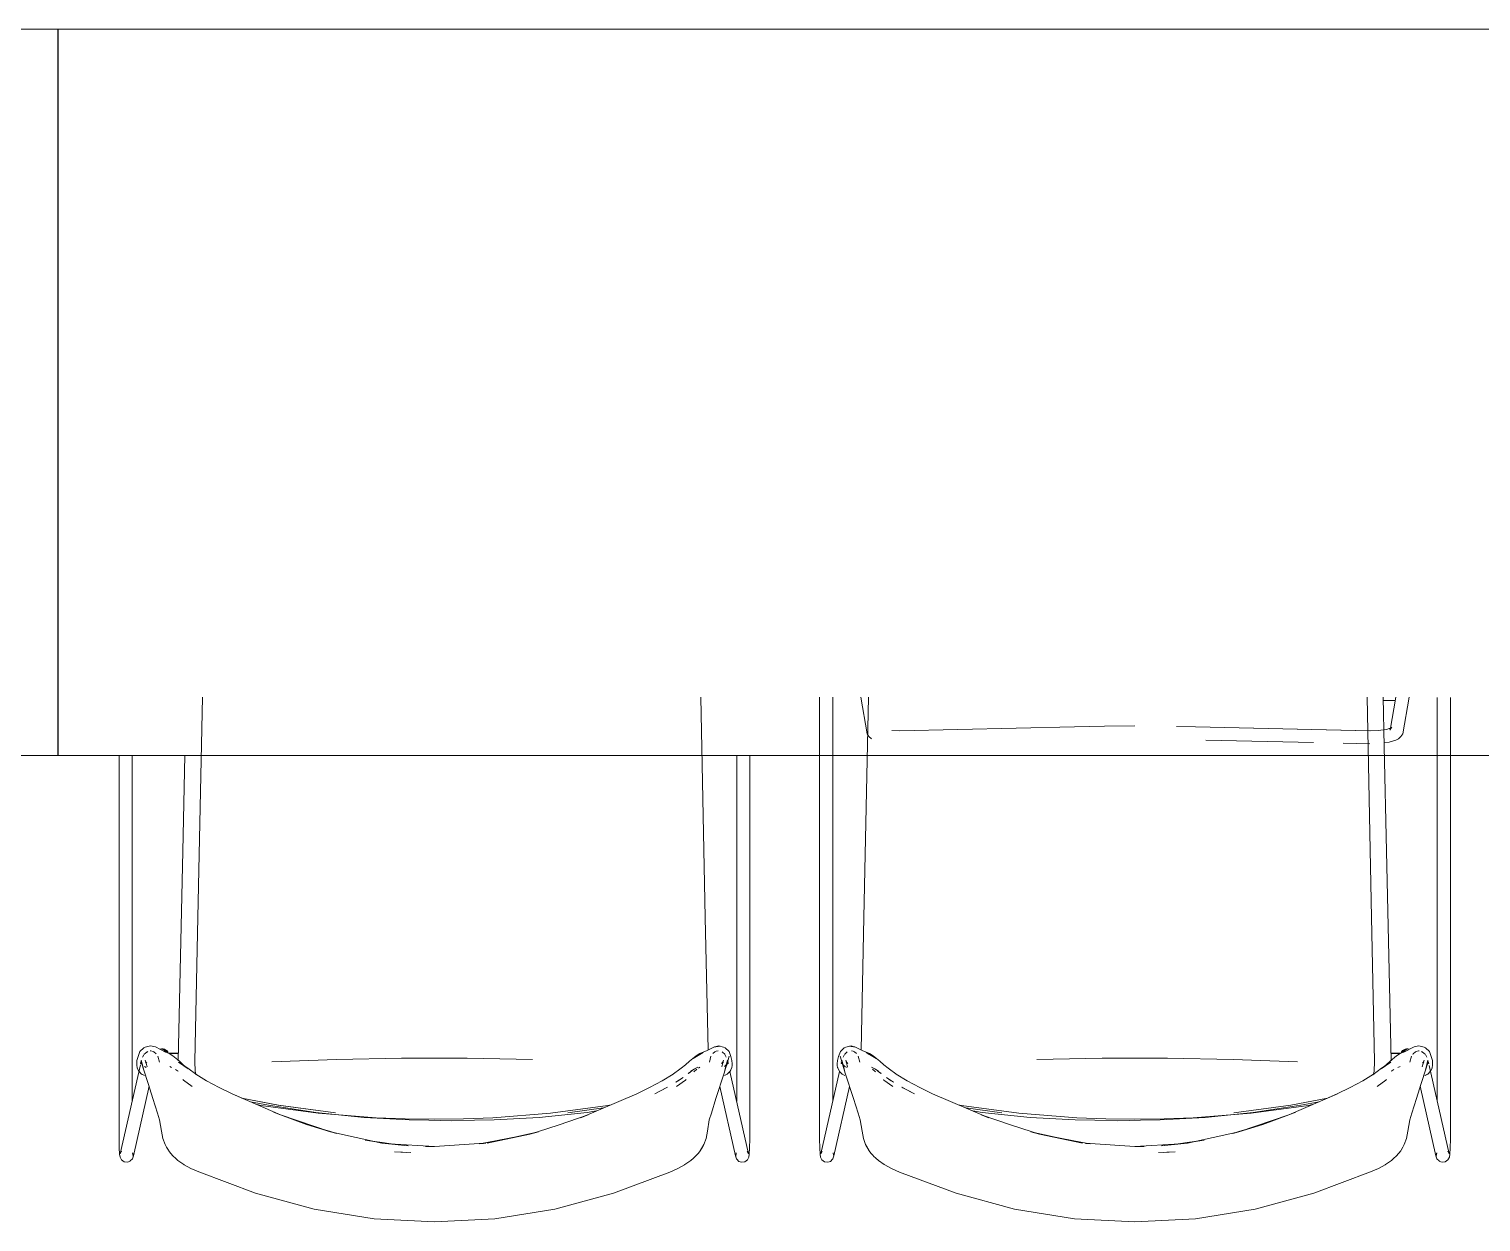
# Model space of a CAD drawing. Header units: millimetres. Extents: x 155927 to 326028, y -36033 to 97293.
# Drawn here: x 203578 to 204776, y 18546 to 19531 of the extents above; entities that cross this region are included whole.
import ezdxf

# ---------------------------------------------------------------- set-up
doc = ezdxf.new("R2010")
doc.units = ezdxf.units.MM
doc.header["$MEASUREMENT"] = 0
doc.layers.add('G-IMPT', color=8, linetype='CONTINUOUS', lineweight=9)
doc.layers.add('I-FURN', color=8, linetype='CONTINUOUS', lineweight=9)

msp = doc.modelspace()

# ---------------------------------------------------------------- linework, layer by layer
at = {"layer": 'G-IMPT'}
for p, q in [((203720.7, 18979.6), (203717, 18797.6)), ((204135.9, 18797.6), (204132.3, 18979.4)), ((204230.2, 18979.4), (204230.2, 18620.7)), ((204241.1, 18646.4), (204241.1, 18979.4)), ((204264.3, 18979.4), (204269.6, 18949.1)), ((204266.9, 18797.6), (204270.6, 18979.4)), ((204682.2, 18979.6), (204685.8, 18797.6)), ((204705.4, 18976.7), (204695.4, 18976.7)), ((204695.6, 18979.6), (204696.5, 18938.8)), ((204701.2, 18952.3), (204705.9, 18979.6)), ((204711.7, 18949.1), (204717, 18979.6)), ((204740.1, 18979.3), (204740.1, 18645.8)), ((204751, 18979.3), (204751, 18620.7)), ((204296.3, 18951.8), (204289.9, 18952)), ((204296.3, 18951.8), (204440.6, 18955.1)), ((204440.6, 18955.1), (204465.5, 18955.5)), ((204465.5, 18955.5), (204490.6, 18955.7)), ((204540.6, 18955.1), (204524.8, 18955.4)), ((204684.9, 18951.8), (204540.7, 18955)), ((204684.6, 18951.7), (204540.7, 18955)), ((204684.9, 18951.8), (204691.3, 18952)), ((204691.3, 18952), (204698.2, 18952.9)), ((204698.2, 18952.9), (204702.8, 18954.4)), ((204702.8, 18954.4), (204700.9, 18953)), ((204702.1, 18954.3), (204700.9, 18953)), ((204701.2, 18952.3), (204702.1, 18954.3)), ((204271, 18947), (204269.6, 18949.1)), ((204273, 18945), (204271, 18947)), ((204638, 18942), (204549.1, 18944)), ((204684.5, 18940.9), (204662.4, 18941.5)), ((204696.4, 18941.7), (204700.6, 18942.2)), ((204700.6, 18942.2), (204706.1, 18944)), ((204706.1, 18944), (204708.2, 18945)), ((204710.2, 18947), (204708.2, 18945)), ((204711.7, 18949.1), (204710.2, 18947)), ((203651.9, 18931.2), (203651.9, 18620.7)), ((203662.7, 18931.2), (203662.7, 18645.8)), ((203706.2, 18931.2), (203704.5, 18852.2)), ((204161.8, 18645.8), (204161.8, 18931.2)), ((204172.7, 18931.2), (204172.7, 18620.7)), ((204696.5, 18938.8), (204698.3, 18852.2)), ((203700.7, 18679.3), (203704.5, 18852.2)), ((204702.2, 18679.3), (204698.3, 18852.2)), ((203714.4, 18678.8), (203717, 18797.6)), ((204138.4, 18688.2), (204135.9, 18797.6)), ((204264.5, 18688.2), (204266.9, 18797.6)), ((204688.5, 18678.8), (204685.8, 18797.6)), ((203669.1, 18686.9), (203672.3, 18690)), ((203672.3, 18690), (203673.6, 18690.5)), ((203673.6, 18690.5), (203677.8, 18691.7)), ((203681.9, 18690.8), (203677.8, 18691.7)), ((203681.9, 18690.8), (203690.3, 18686.4)), ((204131.4, 18685.2), (204137.5, 18687.7)), ((204143.4, 18690.7), (204137.5, 18687.7)), ((204146.7, 18691.7), (204143, 18690.4)), ((204148.1, 18691.2), (204143, 18690.4)), ((204148.1, 18691.2), (204143.4, 18690.7)), ((204146.7, 18691.7), (204150.9, 18690.5)), ((204150.9, 18690.5), (204152.3, 18690)), ((204152.3, 18690), (204155.5, 18686.9)), ((204250.6, 18690), (204247.4, 18686.9)), ((204252, 18690.5), (204250.6, 18690)), ((204256.2, 18691.7), (204252, 18690.5)), ((204254.8, 18691.2), (204259.8, 18690.4)), ((204254.8, 18691.2), (204259.4, 18690.7)), ((204256.2, 18691.7), (204259.8, 18690.4)), ((204259.4, 18690.7), (204265.4, 18687.7)), ((204271.5, 18685.2), (204265.4, 18687.7)), ((204721, 18690.8), (204712.5, 18686.4)), ((204721, 18690.8), (204725, 18691.7)), ((204729.3, 18690.5), (204725, 18691.7)), ((204730.6, 18690), (204729.3, 18690.5)), ((204733.8, 18686.9), (204730.6, 18690)), ((203669.5, 18675.9), (203652.9, 18602.3)), ((203666.7, 18679.4), (203666.5, 18675.4)), ((203666.7, 18679.4), (203667.7, 18682.7)), ((203669.1, 18686.9), (203667.7, 18682.7)), ((203670.1, 18678.7), (203669.7, 18676.7)), ((203671.3, 18675.1), (203669.7, 18678.3)), ((203671, 18676.2), (203669.7, 18678.3)), ((203672.1, 18672.2), (203670.3, 18679.7)), ((203670.3, 18679.7), (203672.4, 18671.6)), ((203671.3, 18675.1), (203670.5, 18677.4)), ((203670.5, 18677.4), (203672.4, 18671.6)), ((203671, 18676.2), (203671.4, 18675.9)), ((203671.3, 18682.2), (203672.1, 18683.9)), ((203671.7, 18682.7), (203672.1, 18683.9)), ((203675.1, 18686.7), (203672.4, 18684.5)), ((203673.5, 18679.7), (203674.5, 18677.6)), ((203673.5, 18679.7), (203675.1, 18674.1)), ((203674.8, 18677.3), (203673.7, 18678.4)), ((203673.7, 18678.4), (203674.5, 18677.6)), ((203674, 18685.7), (203675.6, 18686.9)), ((203674, 18685.7), (203674.6, 18686.1)), ((203674.8, 18677.3), (203674.1, 18677.9)), ((203675.6, 18686.9), (203674.6, 18686.1)), ((203677.6, 18687.4), (203678.2, 18687.3)), ((203680.1, 18686.9), (203678.2, 18687.3)), ((203680.7, 18686.6), (203680.1, 18686.9)), ((203680.7, 18686.6), (203682.5, 18684.9)), ((203683.9, 18683), (203685.3, 18678.2)), ((203693.2, 18685.2), (203688.4, 18687.4)), ((203688.4, 18687.4), (203690.3, 18686.4)), ((203700.9, 18685.7), (203692.8, 18685.4)), ((203693.2, 18685.2), (203696.3, 18683.3)), ((203693.5, 18685), (203700.9, 18685.3)), ((203693.6, 18685), (203699.8, 18685.3)), ((203696.3, 18683.3), (203701.7, 18679)), ((203700.9, 18678.1), (203708.6, 18673)), ((203700.9, 18678.1), (203709.1, 18672.5)), ((203704.9, 18676), (203701.7, 18679)), ((203704.9, 18676), (203709.1, 18672.5)), ((203714.8, 18670.4), (203714.4, 18678.8)), ((203778.1, 18678.3), (203831.3, 18680.4)), ((203885.2, 18681.4), (203831.3, 18680.4)), ((203885.2, 18681.4), (203939.3, 18681.4)), ((203993.2, 18680.4), (203939.3, 18681.4)), ((204115.9, 18673), (204119.6, 18676)), ((204122.8, 18679), (204119.6, 18676)), ((204128.3, 18683.3), (204122.8, 18679)), ((204125.9, 18681.2), (204134.2, 18686)), ((204129.5, 18683.5), (204125.9, 18681.2)), ((204131.4, 18685.2), (204128.3, 18683.3)), ((204129.5, 18683.5), (204134.2, 18686)), ((204140.6, 18683.1), (204139.3, 18678.2)), ((204143.8, 18686.6), (204142.2, 18685.1)), ((204143.8, 18686.6), (204144.8, 18687.1)), ((204146.4, 18687.3), (204144.8, 18687.1)), ((204150.8, 18678.4), (204149.3, 18676.9)), ((204149.3, 18676.9), (204150.4, 18677.8)), ((204151, 18679.6), (204149.5, 18674.1)), ((204151, 18679.6), (204149.8, 18677.2)), ((204150.8, 18678.4), (204149.8, 18677.2)), ((204149.9, 18686.5), (204152.2, 18684.5)), ((204154, 18677.4), (204151.5, 18669.1)), ((204153.5, 18676.2), (204151.7, 18674.6)), ((204154.2, 18679.7), (204152.1, 18671.6)), ((204152.9, 18682.7), (204152.4, 18683.9)), ((204152.4, 18683.9), (204153.2, 18682.3)), ((204154.2, 18679.7), (204152.5, 18672.8)), ((204155.7, 18683), (204153.3, 18675.1)), ((204154.8, 18678.3), (204153.3, 18675.1)), ((204154.8, 18678.3), (204153.5, 18676.2)), ((204155.7, 18683), (204154, 18677.4)), ((204154.8, 18676.7), (204154.4, 18678.6)), ((204156.9, 18682.7), (204155.5, 18686.9)), ((204156.9, 18682.7), (204157.8, 18679.4)), ((204157.8, 18679.4), (204158, 18676.7)), ((204158, 18676.7), (204158.1, 18675.4)), ((204244.9, 18676.7), (204244.8, 18675.4)), ((204245, 18679.4), (204244.9, 18676.7)), ((204246, 18682.7), (204245, 18679.4)), ((204246, 18682.7), (204247.4, 18686.9)), ((204247.2, 18683), (204248.8, 18677.4)), ((204247.2, 18683), (204249.6, 18675.1)), ((204248, 18676.7), (204248.5, 18678.6)), ((204248.1, 18678.3), (204249.4, 18676.2)), ((204248.1, 18678.3), (204249.6, 18675.1)), ((204248.7, 18679.7), (204250.8, 18671.6)), ((204248.7, 18679.7), (204250.4, 18672.8)), ((204248.8, 18677.4), (204251.4, 18669.1)), ((204249.4, 18676.2), (204251.2, 18674.6)), ((204250.5, 18683.9), (204249.7, 18682.3)), ((204250, 18682.7), (204250.5, 18683.9)), ((204253, 18686.5), (204250.7, 18684.5)), ((204251.9, 18679.6), (204253.1, 18677.2)), ((204251.9, 18679.6), (204253.4, 18674.1)), ((204252.1, 18678.4), (204253.1, 18677.2)), ((204252.1, 18678.4), (204253.5, 18676.9)), ((204253.5, 18676.9), (204252.5, 18677.8)), ((204256.5, 18687.3), (204258.1, 18687.1)), ((204259, 18686.6), (204258.1, 18687.1)), ((204259, 18686.6), (204260.7, 18685.1)), ((204262.2, 18683.1), (204263.6, 18678.2)), ((204273.3, 18683.5), (204268.7, 18686)), ((204271.3, 18684.5), (204268.7, 18686)), ((204271.5, 18685.2), (204274.6, 18683.3)), ((204277, 18681.2), (204271.6, 18684.3)), ((204273.3, 18683.5), (204277, 18681.2)), ((204274.6, 18683.3), (204280, 18679)), ((204280, 18679), (204283.2, 18676)), ((204287, 18673), (204283.2, 18676)), ((204409.7, 18680.4), (204463.6, 18681.4)), ((204517.6, 18681.4), (204463.6, 18681.4)), ((204517.6, 18681.4), (204571.6, 18680.4)), ((204624.8, 18678.3), (204571.6, 18680.4)), ((204688.1, 18670.4), (204688.5, 18678.8)), ((204702, 18678.1), (204693.8, 18672.5)), ((204698, 18676), (204693.8, 18672.5)), ((204702, 18678.1), (204694.2, 18673)), ((204698, 18676), (204701.2, 18679)), ((204706.6, 18683.3), (204701.2, 18679)), ((204702, 18685.7), (204710.1, 18685.4)), ((204709.3, 18685), (204702, 18685.3)), ((204709.3, 18685), (204703.1, 18685.3)), ((204709.7, 18685.2), (204706.6, 18683.3)), ((204709.7, 18685.2), (204714.5, 18687.4)), ((204714.5, 18687.4), (204712.5, 18686.4)), ((204718.9, 18683), (204717.6, 18678.2)), ((204719.9, 18684.3), (204720.3, 18684.9)), ((204722.2, 18686.6), (204720.3, 18684.9)), ((204722.2, 18686.6), (204722.7, 18686.9)), ((204722.7, 18686.9), (204724.7, 18687.3)), ((204725.3, 18687.4), (204724.7, 18687.3)), ((204728.8, 18685.7), (204727.2, 18686.9)), ((204727.2, 18686.9), (204728.3, 18686.1)), ((204727.8, 18686.7), (204730.4, 18684.5)), ((204729.4, 18679.7), (204727.8, 18674.1)), ((204728.1, 18677.3), (204729.1, 18678.4)), ((204728.1, 18677.3), (204728.8, 18677.9)), ((204728.8, 18685.7), (204728.3, 18686.1)), ((204729.4, 18679.7), (204728.4, 18677.6)), ((204729.1, 18678.4), (204728.4, 18677.6)), ((204732.5, 18679.7), (204730.5, 18671.6)), ((204732.4, 18677.4), (204730.5, 18671.6)), ((204731.2, 18682.7), (204730.7, 18683.9)), ((204731.5, 18682.2), (204730.7, 18683.9)), ((204730.8, 18672.2), (204732.5, 18679.7)), ((204731.6, 18675.1), (204733.1, 18678.3)), ((204731.6, 18675.1), (204732.4, 18677.4)), ((204731.8, 18676.2), (204733.1, 18678.3)), ((204732.7, 18678.7), (204733.2, 18676.7)), ((204733.8, 18686.9), (204735.2, 18682.7)), ((204736.2, 18679.4), (204735.2, 18682.7)), ((204736.2, 18679.4), (204736.4, 18675.4)), ((203666.8, 18673.7), (203666.5, 18675.4)), ((203666.8, 18673.7), (203666.8, 18673.4)), ((203666.8, 18673.4), (203668.2, 18670.5)), ((203668.4, 18670.3), (203668.2, 18670.5)), ((203668.4, 18670.3), (203670.3, 18668.4)), ((203672.8, 18667.2), (203670.3, 18668.4)), ((203670.5, 18668.3), (203670.3, 18668.4)), ((203672.9, 18667.2), (203670.3, 18668.4)), ((203670.5, 18668.3), (203672.9, 18667.2)), ((203672.1, 18672.2), (203675.9, 18660.5)), ((203672.8, 18667.2), (203672.9, 18667.2)), ((203674.3, 18673.8), (203672.9, 18674.6)), ((203695.3, 18673.8), (203693.9, 18674.4)), ((203698.5, 18672.1), (203700.1, 18671)), ((203700.7, 18670.7), (203700.1, 18671)), ((203704.6, 18663.7), (203705.1, 18663.3)), ((203708.6, 18673), (203716, 18667.6)), ((203715.5, 18667.5), (203714.8, 18670.4)), ((203724.2, 18662.7), (203715.2, 18668.1)), ((203716, 18667.6), (203715.2, 18668.1)), ((204109.3, 18668.1), (204100.3, 18662.7)), ((204115.9, 18673), (204108.6, 18667.6)), ((204109.3, 18668.1), (204108.6, 18667.6)), ((204117.5, 18665.5), (204111.5, 18661.5)), ((204117.5, 18665.5), (204113.5, 18662.8)), ((204120, 18663.7), (204119.5, 18663.3)), ((204124.8, 18670.8), (204121.7, 18668.7)), ((204122.3, 18669.1), (204121.7, 18668.7)), ((204122.3, 18669.1), (204124.8, 18670.8)), ((204126.6, 18672.4), (204123.9, 18670.7)), ((204124.4, 18671), (204123.9, 18670.7)), ((204126.6, 18672.4), (204124.4, 18671)), ((204129.8, 18674), (204126, 18672.1)), ((204126.6, 18672.4), (204126, 18672.1)), ((204129, 18672.3), (204126.5, 18670.2)), ((204126.6, 18672.4), (204129.8, 18674)), ((204130.2, 18673.2), (204131.4, 18673.9)), ((204144.7, 18648), (204151.5, 18669.1)), ((204151.8, 18667.2), (204151.7, 18667.2)), ((204151.8, 18667.2), (204154, 18668.3)), ((204152.1, 18671.6), (204152.5, 18672.8)), ((204154, 18668.3), (204154.2, 18668.4)), ((204156.3, 18670.5), (204154.2, 18668.4)), ((204154.5, 18668.7), (204156.3, 18670.5)), ((204154.5, 18668.7), (204156.1, 18670.3)), ((204157.8, 18673.7), (204156.1, 18670.3)), ((204156.1, 18670.3), (204157.7, 18673.4)), ((204156.1, 18670.3), (204156.3, 18670.5)), ((204171.6, 18602.3), (204156.2, 18670.5)), ((204157.8, 18673.7), (204156.3, 18670.5)), ((204157.8, 18673.7), (204157.7, 18673.4)), ((204157.8, 18673.7), (204158.1, 18675.4)), ((204231.3, 18602.3), (204246.6, 18670.5)), ((204245.1, 18673.7), (204244.8, 18675.4)), ((204245.1, 18673.7), (204246.8, 18670.3)), ((204245.1, 18673.7), (204245.2, 18673.4)), ((204245.1, 18673.7), (204246.6, 18670.5)), ((204246.8, 18670.3), (204245.2, 18673.4)), ((204248.4, 18668.7), (204246.6, 18670.5)), ((204246.8, 18670.3), (204246.6, 18670.5)), ((204246.6, 18670.5), (204248.7, 18668.4)), ((204248.4, 18668.7), (204246.8, 18670.3)), ((204248.9, 18668.3), (204248.7, 18668.4)), ((204251.1, 18667.2), (204248.9, 18668.3)), ((204250.8, 18671.6), (204250.4, 18672.8)), ((204251.1, 18667.2), (204251.2, 18667.2)), ((204253, 18673.6), (204251.2, 18674.6)), ((204258.2, 18648), (204251.4, 18669.1)), ((204276.3, 18672.4), (204273.1, 18674)), ((204273.1, 18674), (204276.8, 18672.1)), ((204273.9, 18672.3), (204276.4, 18670.2)), ((204276.3, 18672.4), (204276.8, 18672.1)), ((204276.3, 18672.4), (204278.4, 18671)), ((204276.3, 18672.4), (204279, 18670.7)), ((204280.6, 18669.1), (204278.1, 18670.8)), ((204278.1, 18670.8), (204281.2, 18668.7)), ((204278.4, 18671), (204279, 18670.7)), ((204280.6, 18669.1), (204281.2, 18668.7)), ((204282.9, 18663.7), (204283.4, 18663.3)), ((204285.4, 18665.5), (204291.3, 18661.5)), ((204285.4, 18665.5), (204289.4, 18662.8)), ((204287, 18673), (204294.3, 18667.6)), ((204293.6, 18668.1), (204294.3, 18667.6)), ((204293.6, 18668.1), (204302.5, 18662.7)), ((204678.7, 18662.7), (204687.6, 18668.1)), ((204694.2, 18673), (204686.9, 18667.6)), ((204686.9, 18667.6), (204687.6, 18668.1)), ((204687.4, 18667.5), (204688.1, 18670.4)), ((204698.3, 18663.7), (204697.8, 18663.3)), ((204702.2, 18670.7), (204702.8, 18671)), ((204704.4, 18672.1), (204702.8, 18671)), ((204707.6, 18673.8), (204709.5, 18674.6)), ((204730.8, 18672.2), (204727, 18660.5)), ((204730, 18667.2), (204732.6, 18668.4)), ((204732.4, 18668.3), (204730, 18667.2)), ((204730.1, 18667.2), (204730, 18667.2)), ((204730.1, 18667.2), (204732.6, 18668.4)), ((204732.4, 18668.3), (204732.6, 18668.4)), ((204734.4, 18670.3), (204732.6, 18668.4)), ((204733.5, 18675.3), (204749.9, 18602.3)), ((204734.4, 18670.3), (204734.6, 18670.5)), ((204736.1, 18673.4), (204734.6, 18670.5)), ((204736.1, 18673.7), (204736.4, 18675.4)), ((204736.1, 18673.7), (204736.1, 18673.4)), ((203663.8, 18600.7), (203676.7, 18658.3)), ((203675.9, 18660.5), (203679.8, 18648)), ((203705.1, 18663.3), (203712.4, 18658)), ((203734.6, 18657.2), (203724.2, 18662.7)), ((203734.6, 18657.2), (203745.2, 18652)), ((203754.6, 18647.8), (203745.2, 18652)), ((203754.6, 18647.8), (203745.2, 18651.9)), ((203785.2, 18634.7), (203745.2, 18651.9)), ((204079.3, 18652), (204032.9, 18632.1)), ((204079.3, 18652), (204089.9, 18657.2)), ((204089.9, 18657.2), (204100.3, 18662.7)), ((204104.7, 18657.5), (204094.3, 18652)), ((204094.3, 18652), (204103.7, 18657)), ((204104.7, 18657.5), (204103.7, 18657)), ((204111.5, 18661.5), (204113.5, 18662.8)), ((204112.2, 18658), (204119.5, 18663.3)), ((204147.9, 18658.1), (204160.7, 18600.7)), ((204255, 18658.1), (204242.1, 18600.7)), ((204290.7, 18658), (204283.4, 18663.3)), ((204291.3, 18661.5), (204289.4, 18662.8)), ((204298.2, 18657.5), (204308.6, 18652)), ((204298.2, 18657.5), (204299.1, 18657)), ((204308.6, 18652), (204299.1, 18657)), ((204313, 18657.2), (204302.5, 18662.7)), ((204323.6, 18652), (204313, 18657.2)), ((204323.6, 18652), (204370, 18632.1)), ((204617.7, 18634.7), (204657.7, 18651.9)), ((204648.3, 18647.8), (204657.6, 18652)), ((204648.3, 18647.8), (204657.7, 18651.9)), ((204668.2, 18657.2), (204657.6, 18652)), ((204668.2, 18657.2), (204678.7, 18662.7)), ((204697.8, 18663.3), (204690.5, 18658)), ((204727, 18660.5), (204723.1, 18648)), ((204739.1, 18600.7), (204726.2, 18658.3)), ((203679.8, 18648), (203683.7, 18636)), ((203783.6, 18642.6), (203753.3, 18648.4)), ((203753.3, 18648.4), (203783.4, 18642.7)), ((203775.4, 18642.5), (203760.3, 18645.4)), ((203769, 18642.4), (203765.9, 18643)), ((203816.3, 18636), (203769, 18642.4)), ((203775.4, 18642.5), (203814.5, 18636.6)), ((203830.7, 18636.2), (203783.4, 18642.7)), ((203783.6, 18642.6), (203830.7, 18636.2)), ((204008.2, 18636), (204055.5, 18642.4)), ((204051.9, 18640.3), (204022.3, 18636.2)), ((204051.9, 18640.3), (204022.3, 18636.2)), ((204055.5, 18642.4), (204058.1, 18642.9)), ((204140.9, 18636), (204144.7, 18648)), ((204262, 18636), (204258.2, 18648)), ((204347.4, 18642.4), (204344.8, 18642.9)), ((204394.7, 18636), (204347.4, 18642.4)), ((204350.9, 18640.3), (204380.6, 18636.2)), ((204351, 18640.3), (204380.6, 18636.2)), ((204572.2, 18636.2), (204619.4, 18642.7)), ((204619.3, 18642.6), (204572.2, 18636.2)), ((204586.5, 18636), (204633.8, 18642.4)), ((204627.5, 18642.5), (204588.3, 18636.6)), ((204619.3, 18642.6), (204649.6, 18648.4)), ((204649.6, 18648.4), (204619.4, 18642.7)), ((204627.5, 18642.5), (204642.6, 18645.4)), ((204633.8, 18642.4), (204637, 18643)), ((204723.1, 18648), (204719.2, 18636)), ((203685.4, 18630.4), (203683.7, 18636)), ((203687, 18621.2), (203685.4, 18630.4)), ((203779.4, 18636.9), (203785.2, 18634.7)), ((203779.4, 18636.9), (203785.2, 18634.7)), ((203785.2, 18634.7), (203826.4, 18620.6)), ((203785.2, 18634.7), (203806.7, 18626.7)), ((203785.2, 18634.7), (203806.7, 18626.7)), ((203814.5, 18636.6), (203854.3, 18632.5)), ((203864.1, 18632.2), (203816.3, 18636)), ((203854.3, 18632.5), (203891.4, 18630.4)), ((203864.1, 18632.2), (203888.2, 18631.2)), ((203888.2, 18631.2), (203912.3, 18630.9)), ((203891.4, 18630.4), (203907.6, 18630.1)), ((203907.6, 18630.1), (203926.5, 18629.7)), ((203912.3, 18630.9), (203936.4, 18631.3)), ((203945.3, 18630.1), (203926.5, 18629.7)), ((203960.4, 18632.2), (203936.4, 18631.3)), ((203945.3, 18630.1), (203961.6, 18630.4)), ((204008.2, 18636), (203960.4, 18632.2)), ((203998.7, 18632.5), (203961.6, 18630.4)), ((203998.7, 18632.5), (204038.5, 18636.6)), ((204014.3, 18626.1), (204039.3, 18634.7)), ((204039.3, 18634.7), (204032.9, 18632.1)), ((204046.1, 18637.8), (204038.5, 18636.6)), ((204139.2, 18630.4), (204137.6, 18621.2)), ((204139.2, 18630.4), (204140.9, 18636)), ((204263.7, 18630.4), (204262, 18636)), ((204263.7, 18630.4), (204265.3, 18621.2)), ((204356.8, 18637.8), (204364.4, 18636.6)), ((204388.6, 18626.1), (204363.6, 18634.7)), ((204363.6, 18634.7), (204370, 18632.1)), ((204404.2, 18632.5), (204364.4, 18636.6)), ((204394.7, 18636), (204442.5, 18632.2)), ((204404.2, 18632.5), (204441.2, 18630.4)), ((204457.5, 18630.1), (204441.2, 18630.4)), ((204442.5, 18632.2), (204466.5, 18631.3)), ((204457.5, 18630.1), (204476.4, 18629.7)), ((204490.6, 18630.9), (204466.5, 18631.3)), ((204495.2, 18630.1), (204476.4, 18629.7)), ((204514.7, 18631.2), (204490.6, 18630.9)), ((204511.5, 18630.4), (204495.2, 18630.1)), ((204548.6, 18632.5), (204511.5, 18630.4)), ((204538.7, 18632.2), (204514.7, 18631.2)), ((204538.7, 18632.2), (204586.5, 18636)), ((204588.3, 18636.6), (204548.6, 18632.5)), ((204617.7, 18634.7), (204576.5, 18620.6)), ((204617.7, 18634.7), (204596.2, 18626.7)), ((204617.7, 18634.7), (204596.2, 18626.7)), ((204623.4, 18636.9), (204617.7, 18634.7)), ((204623.4, 18636.9), (204617.7, 18634.7)), ((204715.9, 18621.2), (204717.5, 18630.4)), ((204717.5, 18630.4), (204719.2, 18636)), ((203651.9, 18614.5), (203651.9, 18620.7)), ((203687, 18621.2), (203688.1, 18615.1)), ((203826.4, 18620.6), (203806.7, 18626.7)), ((203806.7, 18626.7), (203826.4, 18620.7)), ((203831.6, 18619.2), (203826.4, 18620.7)), ((203868.9, 18611.3), (203826.4, 18620.6)), ((203826.4, 18620.6), (203831.6, 18619.2)), ((203955.6, 18611.7), (203991.1, 18618.7)), ((203998.2, 18620.6), (203955.7, 18611.3)), ((203991.1, 18618.7), (203955.7, 18611.3)), ((203991.1, 18618.7), (203998.1, 18620.9)), ((203998.2, 18620.6), (203991.1, 18618.7)), ((204014.3, 18626.1), (203998.1, 18620.9)), ((204137.6, 18621.2), (204136.5, 18615.1)), ((204172.7, 18620.7), (204172.6, 18614.5)), ((204230.2, 18620.7), (204230.2, 18614.5)), ((204265.3, 18621.2), (204266.4, 18615.1)), ((204388.6, 18626.1), (204404.8, 18620.9)), ((204404.7, 18620.6), (204411.8, 18618.7)), ((204404.7, 18620.6), (204447.2, 18611.3)), ((204411.8, 18618.7), (204404.8, 18620.9)), ((204447.3, 18611.7), (204411.8, 18618.7)), ((204411.8, 18618.7), (204447.2, 18611.3)), ((204534, 18611.3), (204576.5, 18620.6)), ((204571.3, 18619.2), (204576.5, 18620.7)), ((204576.5, 18620.6), (204571.3, 18619.2)), ((204576.5, 18620.6), (204596.2, 18626.7)), ((204596.2, 18626.7), (204576.5, 18620.7)), ((204715.9, 18621.2), (204714.8, 18615.1)), ((204751, 18614.5), (204751, 18620.7)), ((203651.9, 18614.5), (203652.1, 18607.3)), ((203652.1, 18607.3), (203652.3, 18602)), ((203652.9, 18602.3), (203654, 18604.5)), ((203653.8, 18604.2), (203654, 18604.5)), ((203689.9, 18610.2), (203688.1, 18615.1)), ((203689.9, 18610.2), (203691.1, 18607.9)), ((203692.6, 18605.4), (203691.1, 18607.9)), ((203692.9, 18604.9), (203692.6, 18605.4)), ((203692.9, 18604.9), (203694.4, 18603)), ((203855.1, 18613.8), (203862.3, 18612.5)), ((203855.1, 18613.8), (203869.2, 18611.7)), ((203868.9, 18611.3), (203890.5, 18608.9)), ((203868.9, 18611.3), (203880.2, 18610)), ((203869.2, 18611.7), (203880.2, 18610)), ((203912.3, 18608.3), (203875.3, 18610.6)), ((203875.3, 18610.6), (203880.2, 18610)), ((203889.4, 18603.6), (203879.2, 18604.1)), ((203879.2, 18604.1), (203892.8, 18603.4)), ((203890.5, 18608.9), (203880.2, 18610)), ((203912.3, 18608.3), (203904.8, 18608.4)), ((203912.3, 18608.3), (203904.8, 18608.4)), ((203949.2, 18610.8), (203912.3, 18608.3)), ((203949.2, 18610.6), (203955.6, 18611.7)), ((203949.2, 18610.8), (203954.6, 18611.2)), ((203949.2, 18610.6), (203952.7, 18611)), ((204131.7, 18604.9), (204130.2, 18603)), ((204131.7, 18604.9), (204134.7, 18610.2)), ((204134.1, 18609.2), (204131.7, 18604.9)), ((204131.7, 18604.9), (204131.9, 18605.4)), ((204131.9, 18605.4), (204133.5, 18607.9)), ((204133.5, 18607.9), (204134.7, 18610.2)), ((204134.1, 18609.2), (204134.7, 18610.2)), ((204136.5, 18615.1), (204134.7, 18610.2)), ((204171.6, 18602.3), (204170.6, 18604.4)), ((204170.6, 18604.4), (204170.8, 18604.2)), ((204172.2, 18602), (204172.5, 18607.3)), ((204172.5, 18607.3), (204172.6, 18614.5)), ((204230.4, 18607.3), (204230.2, 18614.5)), ((204230.7, 18602), (204230.4, 18607.3)), ((204231.3, 18602.3), (204232.3, 18604.4)), ((204232.3, 18604.4), (204232.1, 18604.2)), ((204266.4, 18615.1), (204268.2, 18610.2)), ((204268.8, 18609.2), (204268.2, 18610.2)), ((204271.2, 18604.9), (204268.2, 18610.2)), ((204269.4, 18607.9), (204268.2, 18610.2)), ((204268.8, 18609.2), (204271.2, 18604.9)), ((204270.9, 18605.4), (204269.4, 18607.9)), ((204271.2, 18604.9), (204270.9, 18605.4)), ((204271.2, 18604.9), (204272.7, 18603)), ((204453.7, 18610.6), (204447.3, 18611.7)), ((204453.7, 18610.8), (204449.5, 18611.1)), ((204453.7, 18610.6), (204450.2, 18611)), ((204453.7, 18610.8), (204490.6, 18608.3)), ((204490.6, 18608.3), (204527.6, 18610.6)), ((204490.6, 18608.3), (204498.1, 18608.4)), ((204490.6, 18608.3), (204498.1, 18608.4)), ((204523.7, 18604.1), (204510.1, 18603.4)), ((204534, 18611.3), (204512.4, 18608.9)), ((204512.4, 18608.9), (204522.6, 18610)), ((204514.2, 18603.6), (204523.7, 18604.1)), ((204533.7, 18611.7), (204522.6, 18610)), ((204534, 18611.3), (204522.6, 18610)), ((204527.6, 18610.6), (204522.6, 18610)), ((204547.8, 18613.8), (204533.7, 18611.7)), ((204547.8, 18613.8), (204540.6, 18612.5)), ((204710, 18604.9), (204708.5, 18603)), ((204710, 18604.9), (204710.3, 18605.4)), ((204710.3, 18605.4), (204711.8, 18607.9)), ((204713, 18610.2), (204711.8, 18607.9)), ((204713, 18610.2), (204714.8, 18615.1)), ((204749.9, 18602.3), (204748.9, 18604.5)), ((204749.1, 18604.2), (204748.9, 18604.5)), ((204750.8, 18607.3), (204750.5, 18602)), ((204751, 18614.5), (204750.8, 18607.3)), ((203652.3, 18602), (203652.7, 18599.6)), ((203652.7, 18599.6), (203653.9, 18597.3)), ((203653.9, 18597.3), (203656, 18595.8)), ((203658.7, 18595.4), (203656, 18595.8)), ((203658.7, 18595.4), (203660.8, 18596.1)), ((203661.2, 18596.5), (203660.8, 18596.1)), ((203661.2, 18596.5), (203663, 18598.2)), ((203663, 18598.2), (203662.7, 18597.9)), ((203663.8, 18600.7), (203663, 18598.2)), ((203663.1, 18603.1), (203663.5, 18600.5)), ((203663.2, 18602.8), (203663.5, 18600.5)), ((203694.4, 18603), (203696.6, 18600.5)), ((203696.6, 18600.5), (203698.4, 18598.7)), ((203700.5, 18597), (203698.4, 18598.7)), ((203705.4, 18593.6), (203700.5, 18597)), ((203705.4, 18593.6), (203705.7, 18593.4)), ((203711.3, 18590.2), (203705.7, 18593.4)), ((204118.8, 18593.4), (204113.2, 18590.2)), ((204118.8, 18593.4), (204119.1, 18593.6)), ((204124, 18597), (204119.1, 18593.6)), ((204124, 18597), (204126.1, 18598.7)), ((204127.9, 18600.5), (204126.1, 18598.7)), ((204127.9, 18600.5), (204128.4, 18601.1)), ((204130.2, 18603), (204128.4, 18601.1)), ((204160.7, 18600.7), (204161.6, 18598.2)), ((204161.5, 18603.1), (204161, 18600.5)), ((204161.3, 18602.8), (204161, 18600.5)), ((204161.6, 18598.2), (204161.9, 18597.9)), ((204163.7, 18596.1), (204161.9, 18597.9)), ((204163.7, 18596.1), (204165.8, 18595.4)), ((204168.5, 18595.8), (204165.8, 18595.4)), ((204170.7, 18597.3), (204168.5, 18595.8)), ((204171.9, 18599.6), (204170.7, 18597.3)), ((204171.9, 18599.6), (204172.2, 18602)), ((204231, 18599.6), (204230.7, 18602)), ((204231, 18599.6), (204232.2, 18597.3)), ((204232.2, 18597.3), (204234.4, 18595.8)), ((204234.4, 18595.8), (204237, 18595.4)), ((204239.2, 18596.1), (204237, 18595.4)), ((204239.2, 18596.1), (204241, 18597.9)), ((204241.3, 18598.2), (204241, 18597.9)), ((204242.1, 18600.7), (204241.3, 18598.2)), ((204241.4, 18603.1), (204241.9, 18600.5)), ((204241.5, 18602.8), (204241.9, 18600.5)), ((204272.7, 18603), (204274.4, 18601.1)), ((204274.9, 18600.5), (204274.4, 18601.1)), ((204274.9, 18600.5), (204276.8, 18598.7)), ((204278.9, 18597), (204276.8, 18598.7)), ((204278.9, 18597), (204283.7, 18593.6)), ((204284, 18593.4), (204283.7, 18593.6)), ((204284, 18593.4), (204289.6, 18590.2)), ((204691.6, 18590.2), (204697.2, 18593.4)), ((204697.5, 18593.6), (204697.2, 18593.4)), ((204697.5, 18593.6), (204702.4, 18597)), ((204702.4, 18597), (204704.4, 18598.7)), ((204706.3, 18600.5), (204704.4, 18598.7)), ((204708.5, 18603), (204706.3, 18600.5)), ((204739.1, 18600.7), (204739.9, 18598.2)), ((204739.8, 18603.1), (204739.3, 18600.5)), ((204739.7, 18602.8), (204739.3, 18600.5)), ((204741.7, 18596.5), (204739.9, 18598.2)), ((204739.9, 18598.2), (204740.2, 18597.9)), ((204741.7, 18596.5), (204742, 18596.1)), ((204744.2, 18595.4), (204742, 18596.1)), ((204744.2, 18595.4), (204746.8, 18595.8)), ((204749, 18597.3), (204746.8, 18595.8)), ((204750.2, 18599.6), (204749, 18597.3)), ((204750.5, 18602), (204750.2, 18599.6)), ((203717.7, 18587.4), (203711.3, 18590.2)), ((203764.5, 18569.8), (203717.7, 18587.4)), ((204060, 18569.8), (204106.7, 18587.3)), ((204106.7, 18587.3), (204113.2, 18590.2)), ((204296.1, 18587.3), (204289.6, 18590.2)), ((204342.9, 18569.8), (204296.1, 18587.3)), ((204638.3, 18569.8), (204685.2, 18587.4)), ((204685.2, 18587.4), (204691.6, 18590.2)), ((203813, 18556.8), (203764.5, 18569.8)), ((204060, 18569.8), (204011.6, 18556.8)), ((204342.9, 18569.8), (204391.3, 18556.8)), ((204589.9, 18556.8), (204638.3, 18569.8)), ((203813, 18556.8), (203862.4, 18548.7)), ((204011.6, 18556.8), (203962.2, 18548.7)), ((204391.3, 18556.8), (204440.7, 18548.7)), ((204589.9, 18556.8), (204540.5, 18548.7)), ((203912.3, 18546.1), (203862.4, 18548.7)), ((203912.3, 18546.1), (203962.2, 18548.7)), ((204490.6, 18546.1), (204440.7, 18548.7)), ((204490.6, 18546.1), (204540.5, 18548.7))]:
    msp.add_line(p, q, dxfattribs=at)
at = {"layer": 'I-FURN'}
for p, q in [((203601.6, 19531.2), (202401.5, 19531.2)), ((204801.4, 19531.2), (203601.3, 19531.2)), ((203601.3, 19531.2), (203601.3, 18931.2)), ((203601.6, 18931.2), (203601.6, 19531.2)), ((202401.5, 18931.2), (203601.6, 18931.2)), ((203601.3, 18931.2), (204801.4, 18931.2)), ((203685.5, 18688.7), (203687, 18689.2)), ((203687, 18689.2), (203688.2, 18689.2)), ((203692.1, 18686.7), (203687, 18689.2)), ((203687, 18689.2), (203691.3, 18687.6)), ((203687, 18689.2), (203689.3, 18688.9)), ((203687, 18689.2), (203690.3, 18688.4)), ((203688.2, 18689.2), (203689.3, 18688.9)), ((203689.3, 18688.9), (203690.3, 18688.4)), ((203691.3, 18687.6), (203690.3, 18688.4)), ((203692.1, 18686.7), (203691.3, 18687.6)), ((204710.8, 18686.7), (204715.9, 18689.2)), ((204710.8, 18686.7), (204711.6, 18687.6)), ((204715.9, 18689.2), (204711.6, 18687.6)), ((204711.6, 18687.6), (204712.5, 18688.4)), ((204715.9, 18689.2), (204712.5, 18688.4)), ((204713.6, 18688.9), (204712.5, 18688.4)), ((204714.7, 18689.2), (204713.6, 18688.9)), ((204715.9, 18689.2), (204713.6, 18688.9)), ((204715.9, 18689.2), (204714.7, 18689.2)), ((204717.4, 18688.7), (204715.9, 18689.2)), ((203692.1, 18686.7), (203688.3, 18687.4)), ((203692.1, 18686.7), (203689.5, 18686.9)), ((203692.1, 18686.7), (203690, 18686.7)), ((203692.1, 18686.7), (203690.4, 18686.5)), ((203692.1, 18686.7), (203690.6, 18686.4)), ((203692.1, 18686.7), (203692.3, 18685.5)), ((204710.8, 18686.7), (204710.6, 18685.5)), ((204710.8, 18686.7), (204714.6, 18687.4)), ((204710.8, 18686.7), (204713.4, 18686.9)), ((204710.8, 18686.7), (204712.2, 18686.4)), ((204710.8, 18686.7), (204712.9, 18686.7)), ((204710.8, 18686.7), (204712.5, 18686.5))]:
    msp.add_line(p, q, dxfattribs=at)

doc.saveas('drawing.dxf')
